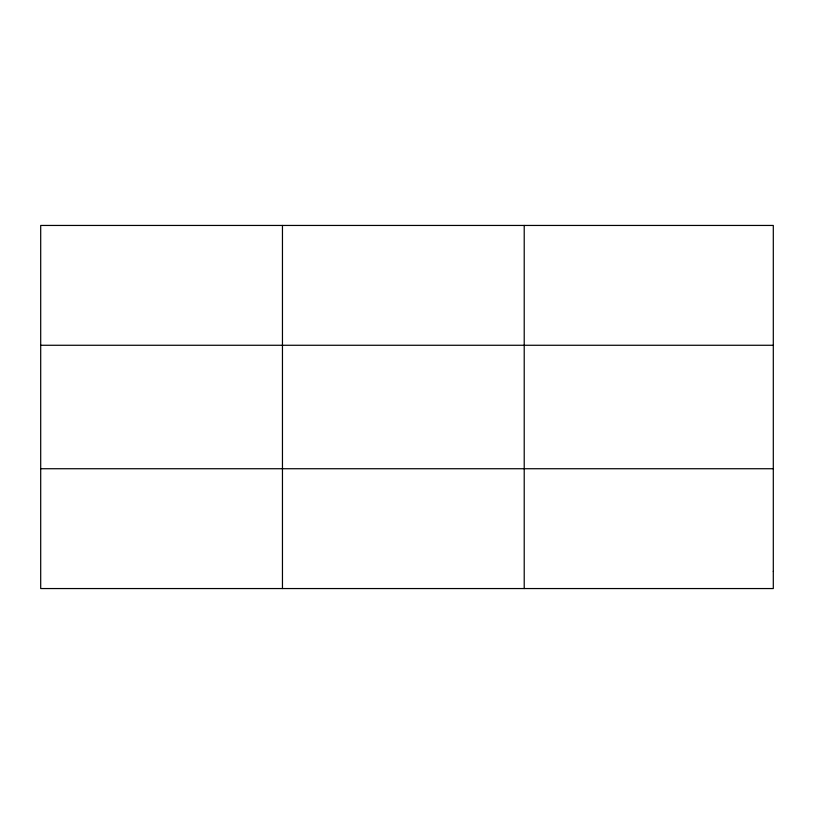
<?xml version="1.0" encoding="UTF-8"?>
<svg xmlns="http://www.w3.org/2000/svg" width="814" height="814" viewBox="0 0 814 814"><rect width="100%" height="100%" fill="white"/><g stroke="black" fill="none" stroke-linecap="round" stroke-linejoin="round"><path stroke-width="1.22" d="M282.458 225.447L282.458 588.553M524.216 225.447L524.216 588.553M40.7 345.268L773.3 345.268M40.7 468.732L773.3 468.732M773.3 571.438L773.3 588.553L40.7 588.553L40.7 225.447L773.3 225.447L773.3 571.438"/></g></svg>
